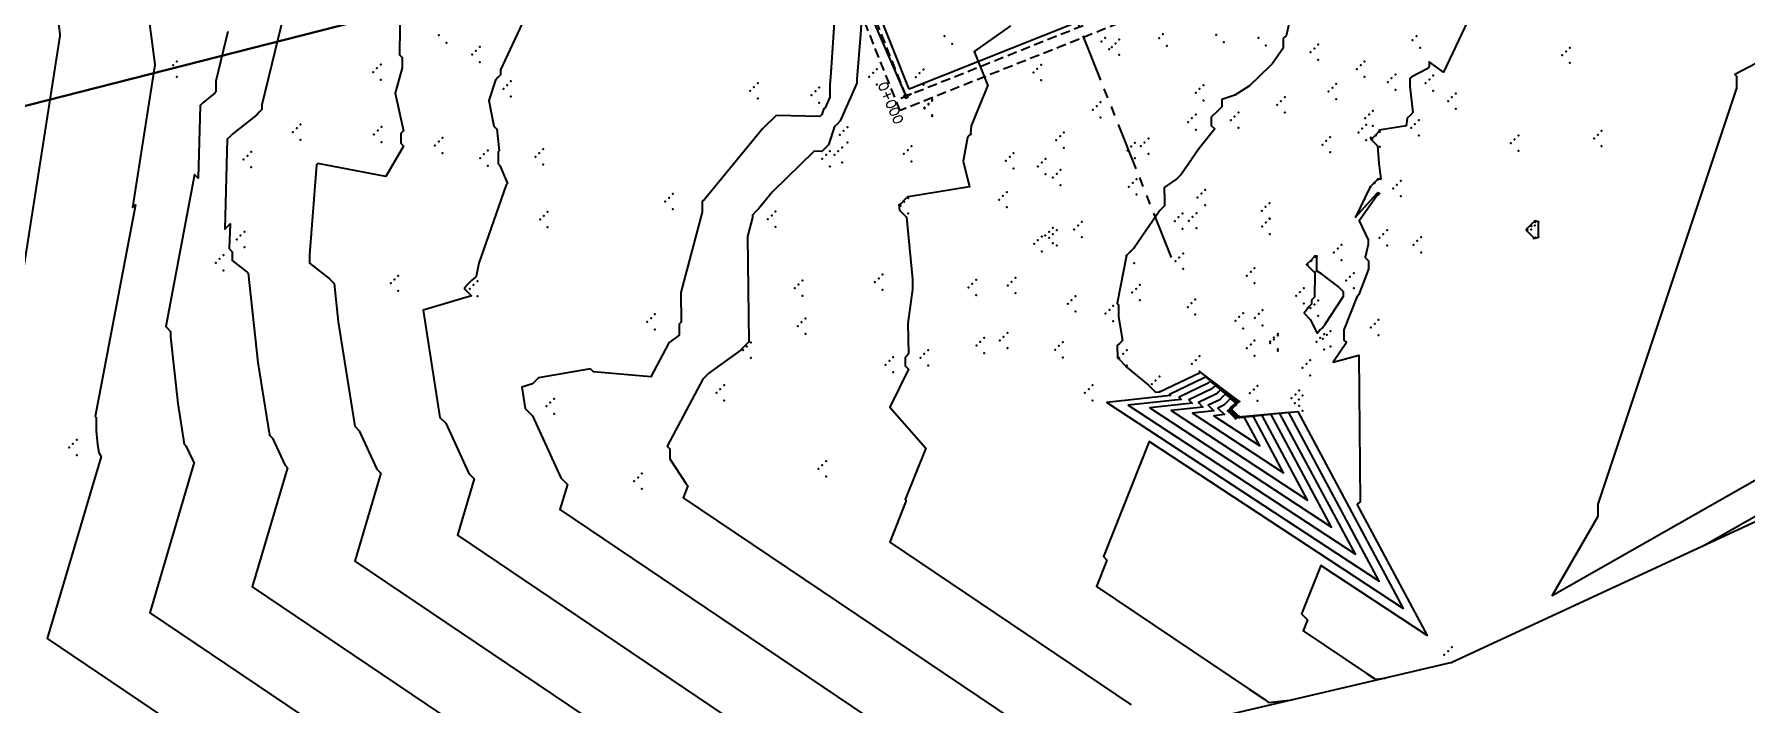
# Model space of a CAD drawing. Header units: metres. Extents: x 419582 to 423558, y 4805372 to 4807539.
# Drawn here: x 420604.52 to 420649.33, y 4805748.71 to 4805766.24 of the extents above; entities that cross this region are included whole.
import ezdxf

# ---------------------------------------------------------------- set-up
doc = ezdxf.new("R2010")
doc.units = ezdxf.units.M
doc.linetypes.add('HIDDEN', pattern=[0.375, 0.25, -0.125])
doc.linetypes.add('PHANTOM', pattern=[2.5, 1.25, -0.25, 0.25, -0.25, 0.25, -0.25])
for name, color, linetype in [('_pieds', 253, 'HIDDEN'), ('C-ROAD-CNTR-N', 92, 'Continuous'), ('C-ROAD-STAN', 11, 'Continuous'), ('C-ROAD-STAN-MAJR', 11, 'Continuous'), ('C-TINN', 4, 'Continuous'), ('C-TINN-BNDY', 110, 'Continuous'), ('C-TOPO-MAJR', 9, 'Continuous'), ('C-TOPO-MINR', 8, 'Continuous'), ('LS', 7, 'Continuous')]:
    doc.layers.add(name, color=color, linetype=linetype)
doc.styles.get("Standard").update_dxf_attribs({"font": 'simplex.shx'})

# ---------------------------------------------------------------- blocks, each defined once
blk = doc.blocks.new('AN30 +0 +0')
at = {"linetype": 'PHANTOM', "flags": 128}
for points in [[(0, -11.382), (0, 11.382)], [(-11.382, 0), (11.382, 0)]]:
    blk.add_lwpolyline(points, dxfattribs=at)
at = {"flags": 128}
blk.add_lwpolyline([(-4.744, -4.744), (-4.744, 4.744), (4.744, 4.744), (4.744, -4.744)], close=True, dxfattribs=at)
at = {"layer": 'LS', "insert": (-3.273, -0.383), "char_height": 0.51577, "width": 9.13592, "attachment_point": 1}
blk.add_mtext('AN30\\PBase +0 Leg +0', dxfattribs=at)
blk = doc.blocks.new('AeccTickLine')
blk.add_line((0, -0.5), (0, 0.5))

msp = doc.modelspace()

# ---------------------------------------------------------------- linework, layer by layer
at = {"color": 31, "lineweight": 30, "true_color": 0xffbd7a, "elevation": 1718.013}
msp.add_lwpolyline([(423449.834, 4807399.592), (423130.593, 4807500.114), (421950.92, 4806612.998), (421795.045, 4806430.988), (421305.015, 4806147.038), (421305.015, 4806147.038), (420630.083, 4805770.97), (419765.157, 4805549.54), (419617.356, 4805580.088)], dxfattribs=at)
at = {"layer": '_pieds', "elevation": 1706.13, "flags": 128}
for points in [[(420627.189, 4805764.243), (420623.353, 4805773.861), (420632.971, 4805777.697), (420636.807, 4805768.079)], [(420627.35, 4805764.618), (420623.728, 4805773.7), (420632.81, 4805777.322), (420636.432, 4805768.24)]]:
    msp.add_lwpolyline(points, close=True, dxfattribs=at)
at = {"layer": 'C-ROAD-CNTR-N', "color": 92, "linetype": 'Continuous', "lineweight": -3, "flags": 128}
msp.add_lwpolyline([(420627.35, 4805764.618), (420623.353, 4805773.861), (420632.971, 4805777.697), (420636.244, 4805768.321)], dxfattribs=at)
at = {"layer": 'C-ROAD-STAN', "color": 11, "linetype": 'Continuous', "lineweight": -3}
msp.add_circle((420627.35, 4805764.618), 0.05, dxfattribs=at)
at = {"layer": 'C-TINN', "color": 4, "linetype": 'Continuous', "lineweight": -3}
for p in [(420615.11, 4805766.22, 1703.29), (420615.31, 4805766.02, 1703.29), (420628.35, 4805766.19, 1706.87), (420628.55, 4805765.99, 1706.87), (420632.46, 4805766.05, 1707.34), (420632.56, 4805766.15, 1707.34), (420632.83, 4805766, 1707.29), (420632.93, 4805766.1, 1707.29), (420633.97, 4805766.14, 1707.59), (420634.07, 4805766.24, 1707.59), (420634.17, 4805765.94, 1707.59), (420635.47, 4805766.23, 1707.7), (420635.67, 4805766.03, 1707.7), (420636.57, 4805766.15, 1707.85), (420636.77, 4805765.95, 1707.85), (420638.14, 4805765.97, 1708.24), (420640.61, 4805766.09, 1708.72), (420640.71, 4805766.19, 1708.72), (420608.25, 4805765.53, 1700.15), (420615.98, 4805765.71, 1703.66), (420616.08, 4805765.81, 1703.66), (420616.18, 4805765.91, 1703.66), (420616.18, 4805765.51, 1703.66), (420632.66, 4805765.85, 1707.34), (420632.73, 4805765.9, 1707.29), (420632.93, 4805765.7, 1707.29), (420637.94, 4805765.77, 1708.24), (420638.04, 4805765.87, 1708.24), (420638.14, 4805765.57, 1708.24), (420639.35, 4805765.53, 1708.61), (420640.81, 4805765.89, 1708.72), (420644.53, 4805765.69, 1709.24), (420644.63, 4805765.79, 1709.24), (420644.73, 4805765.89, 1709.24), (420644.73, 4805765.49, 1709.24), (420608.05, 4805765.33, 1700.15), (420608.15, 4805765.43, 1700.15), (420608.25, 4805765.13, 1700.15), (420613.39, 4805765.25, 1702.86), (420613.49, 4805765.35, 1702.86), (420613.59, 4805765.45, 1702.86), (420613.59, 4805765.05, 1702.86), (420626.38, 4805765.13, 1706.45), (420626.48, 4805765.23, 1706.45), (420626.58, 4805765.33, 1706.45), (420627.6, 4805765.12, 1706.7), (420627.7, 4805765.22, 1706.7), (420627.8, 4805765.32, 1706.7), (420630.68, 4805765.24, 1707.35), (420630.78, 4805765.34, 1707.35), (420630.88, 4805765.44, 1707.35), (420630.88, 4805765.04, 1707.35), (420639.15, 4805765.33, 1708.61), (420639.25, 4805765.43, 1708.61), (420639.35, 4805765.13, 1708.61), (420640.06, 4805765.09, 1708.88), (420640.16, 4805765.19, 1708.88), (420641.05, 4805765.06, 1709.13), (420641.15, 4805765.16, 1709.13), (420616.8, 4805764.81, 1704.17), (420616.9, 4805764.91, 1704.17), (420617, 4805765.01, 1704.17), (420617, 4805764.61, 1704.17), (420623.26, 4805764.76, 1704.52), (420623.36, 4805764.86, 1704.52), (420623.46, 4805764.96, 1704.52), (420624.87, 4805764.65, 1704.61), (420624.97, 4805764.75, 1704.61), (420625.07, 4805764.85, 1704.61), (420626.58, 4805764.93, 1706.45), (420627.8, 4805764.92, 1706.7), (420634.93, 4805764.71, 1707.89), (420635.03, 4805764.81, 1707.89), (420635.13, 4805764.91, 1707.89), (420637.26, 4805764.59, 1708.28), (420638.41, 4805764.74, 1708.64), (420638.51, 4805764.84, 1708.64), (420638.61, 4805764.94, 1708.64), (420639.96, 4805764.99, 1708.88), (420640.16, 4805764.79, 1708.88), (420640.95, 4805764.96, 1709.13), (420641.15, 4805764.76, 1709.13), (420641.64, 4805764.59, 1709.15), (420641.74, 4805764.69, 1709.15), (420623.46, 4805764.56, 1704.52), (420625.07, 4805764.45, 1704.61), (420627.83, 4805764.32, 1706.58), (420627.83, 4805764.3, 1706.57), (420627.93, 4805764.42, 1706.58), (420627.93, 4805764.4, 1706.57), (420628.03, 4805764.52, 1706.58), (420628.03, 4805764.5, 1706.57), (420632.24, 4805764.26, 1707.83), (420632.34, 4805764.36, 1707.83), (420632.44, 4805764.46, 1707.83), (420634.93, 4805764.14, 1707.92), (420635.13, 4805764.51, 1707.89), (420636.05, 4805764.19, 1708.1), (420637.06, 4805764.39, 1708.28), (420637.16, 4805764.49, 1708.28), (420637.26, 4805764.19, 1708.28), (420638.61, 4805764.54, 1708.64), (420639.47, 4805764.14, 1708.72), (420639.57, 4805764.24, 1708.72), (420641.54, 4805764.49, 1709.15), (420641.74, 4805764.29, 1709.15), (420611.39, 4805763.78, 1702.84), (420611.49, 4805763.88, 1702.84), (420613.51, 4805763.72, 1702.74), (420613.61, 4805763.82, 1702.74), (420625.71, 4805763.71, 1706.48), (420625.81, 4805763.81, 1706.48), (420628.03, 4805764.12, 1706.58), (420628.03, 4805764.1, 1706.57), (420632.44, 4805764.06, 1707.83), (420634.73, 4805763.94, 1707.92), (420634.83, 4805764.04, 1707.92), (420634.93, 4805763.74, 1707.92), (420635.85, 4805763.99, 1708.1), (420635.95, 4805764.09, 1708.1), (420636.05, 4805763.79, 1708.1), (420639.29, 4805763.77, 1708.9), (420639.37, 4805764.04, 1708.72), (420639.39, 4805763.87, 1708.9), (420639.57, 4805763.84, 1708.72), (420639.75, 4805763.69, 1709.02), (420640.57, 4805763.79, 1709.04), (420640.67, 4805763.89, 1709.04), (420640.77, 4805763.99, 1709.04), (420645.56, 4805763.71, 1709.67), (420611.29, 4805763.68, 1702.84), (420611.49, 4805763.48, 1702.84), (420613.41, 4805763.62, 1702.74), (420613.61, 4805763.42, 1702.74), (420615.01, 4805763.33, 1703.46), (420615.11, 4805763.43, 1703.46), (420615.21, 4805763.53, 1703.46), (420625.61, 4805763.61, 1706.48), (420625.67, 4805763.28, 1706.16), (420625.81, 4805763.41, 1706.48), (420627.49, 4805763.31, 1706.43), (420631.28, 4805763.47, 1707.41), (420631.38, 4805763.57, 1707.41), (420631.48, 4805763.67, 1707.41), (420631.48, 4805763.27, 1707.41), (420633.24, 4805763.3, 1707.84), (420633.34, 4805763.4, 1707.84), (420633.49, 4805763.31, 1707.77), (420633.59, 4805763.41, 1707.77), (420633.69, 4805763.51, 1707.77), (420638.25, 4805763.35, 1708.84), (420638.35, 4805763.45, 1708.84), (420638.45, 4805763.55, 1708.84), (420639.19, 4805763.67, 1708.9), (420639.39, 4805763.47, 1708.9), (420639.55, 4805763.49, 1709.02), (420639.65, 4805763.59, 1709.02), (420639.75, 4805763.29, 1709.02), (420640.77, 4805763.59, 1709.04), (420643.18, 4805763.39, 1709.54), (420643.28, 4805763.49, 1709.54), (420643.38, 4805763.59, 1709.54), (420645.36, 4805763.51, 1709.67), (420645.46, 4805763.61, 1709.67), (420645.56, 4805763.31, 1709.67), (420610, 4805762.96, 1702.6), (420610.1, 4805763.06, 1702.6), (420610.2, 4805763.16, 1702.6), (420615.21, 4805763.13, 1703.46), (420616.19, 4805763, 1703.89), (420616.29, 4805763.1, 1703.89), (420616.39, 4805763.2, 1703.89), (420616.39, 4805762.8, 1703.89), (420617.64, 4805763.03, 1704.39), (420617.74, 4805763.13, 1704.39), (420617.84, 4805763.23, 1704.39), (420617.84, 4805762.83, 1704.39), (420625.15, 4805762.98, 1706.21), (420625.25, 4805763.08, 1706.21), (420625.35, 4805763.18, 1706.21), (420625.47, 4805763.08, 1706.16), (420625.57, 4805763.18, 1706.16), (420625.67, 4805762.88, 1706.16), (420627.29, 4805763.11, 1706.43), (420627.39, 4805763.21, 1706.43), (420627.49, 4805762.91, 1706.43), (420629.96, 4805762.93, 1707.47), (420630.06, 4805763.03, 1707.47), (420630.16, 4805763.13, 1707.47), (420630.9, 4805762.88, 1707.39), (420631, 4805762.98, 1707.39), (420633.14, 4805763.2, 1707.84), (420633.34, 4805763, 1707.84), (420633.69, 4805763.11, 1707.77), (420638.45, 4805763.15, 1708.84), (420643.38, 4805763.19, 1709.54), (420610.2, 4805762.76, 1702.6), (420625.35, 4805762.78, 1706.21), (420630.16, 4805762.73, 1707.47), (420630.8, 4805762.78, 1707.39), (420631, 4805762.58, 1707.39), (420631.19, 4805762.49, 1707.76), (420631.29, 4805762.59, 1707.76), (420631.39, 4805762.69, 1707.76), (420633.28, 4805762.35, 1707.86), (420633.38, 4805762.45, 1707.86), (420639.6, 4805762.35, 1708.98), (420639.7, 4805762.45, 1708.98), (420639.71, 4805762.44, 1709.13), (420640.3, 4805762.4, 1709.14), (420621.14, 4805761.96, 1704.42), (420621.24, 4805762.06, 1704.42), (420627.4, 4805761.95, 1707.02), (420629.78, 4805761.91, 1707.29), (420629.88, 4805762.01, 1707.29), (420629.98, 4805762.11, 1707.29), (420631.39, 4805762.29, 1707.76), (420633.18, 4805762.25, 1707.86), (420633.38, 4805762.05, 1707.86), (420634.98, 4805761.97, 1708.17), (420635.08, 4805762.07, 1708.17), (420635.18, 4805762.17, 1708.17), (420639.5, 4805762.25, 1708.98), (420639.51, 4805762.24, 1709.13), (420639.61, 4805762.34, 1709.13), (420639.7, 4805762.05, 1708.98), (420639.71, 4805762.04, 1709.13), (420640.1, 4805762.2, 1709.14), (420640.2, 4805762.3, 1709.14), (420640.3, 4805762, 1709.14), (420617.86, 4805761.49, 1704.2), (420617.96, 4805761.59, 1704.2), (420621.04, 4805761.86, 1704.42), (420621.24, 4805761.66, 1704.42), (420623.83, 4805761.5, 1706.31), (420623.93, 4805761.6, 1706.31), (420627.2, 4805761.75, 1707.02), (420627.3, 4805761.85, 1707.02), (420627.4, 4805761.55, 1707.02), (420629.98, 4805761.71, 1707.29), (420634.48, 4805761.45, 1708.09), (420634.58, 4805761.55, 1708.09), (420634.85, 4805761.46, 1708.15), (420634.95, 4805761.56, 1708.15), (420635.18, 4805761.77, 1708.17), (420636.66, 4805761.62, 1708.67), (420636.76, 4805761.72, 1708.67), (420636.86, 4805761.82, 1708.67), (420610.02, 4805761.07, 1702.4), (420617.76, 4805761.39, 1704.2), (420617.96, 4805761.19, 1704.2), (420623.73, 4805761.4, 1706.31), (420623.93, 4805761.2, 1706.31), (420631.09, 4805761.07, 1707.84), (420631.19, 4805761.17, 1707.84), (420631.19, 4805761.01, 1707.88), (420631.29, 4805761.11, 1707.88), (420631.75, 4805761.13, 1707.7), (420631.85, 4805761.23, 1707.7), (420631.95, 4805761.33, 1707.7), (420634.38, 4805761.35, 1708.09), (420634.58, 4805761.15, 1708.09), (420634.75, 4805761.36, 1708.15), (420634.95, 4805761.16, 1708.15), (420636.67, 4805761.21, 1708.44), (420636.77, 4805761.31, 1708.44), (420636.86, 4805761.42, 1708.67), (420636.87, 4805761.41, 1708.44), (420636.87, 4805761.01, 1708.44), (420639.84, 4805761.01, 1709.05), (420639.94, 4805761.11, 1709.05), (420643.62, 4805761.12, 1710.01), (420643.71, 4805761.13, 1710), (420643.72, 4805761.22, 1710.01), (420643.81, 4805761.23, 1710), (420643.82, 4805761.32, 1710.01), (420643.91, 4805761.33, 1710), (420609.82, 4805760.87, 1702.4), (420609.92, 4805760.97, 1702.4), (420610.02, 4805760.67, 1702.4), (420630.7, 4805760.75, 1707.61), (420630.8, 4805760.85, 1707.61), (420630.9, 4805760.95, 1707.61), (420630.9, 4805760.55, 1707.61), (420630.99, 4805760.97, 1707.84), (420631.09, 4805760.91, 1707.88), (420631.19, 4805760.77, 1707.84), (420631.29, 4805760.71, 1707.88), (420631.95, 4805760.93, 1707.7), (420633.22, 4805760.55, 1708), (420633.32, 4805760.65, 1708), (420638.65, 4805760.63, 1708.88), (420638.75, 4805760.73, 1708.88), (420639.74, 4805760.91, 1709.05), (420639.94, 4805760.71, 1709.05), (420640.63, 4805760.73, 1709.25), (420640.73, 4805760.83, 1709.25), (420640.83, 4805760.93, 1709.25), (420643.82, 4805760.92, 1710.01), (420643.91, 4805760.93, 1710), (420609.27, 4805760.26, 1701.71), (420609.37, 4805760.36, 1701.71), (420609.47, 4805760.46, 1701.71), (420633.12, 4805760.45, 1708), (420633.32, 4805760.25, 1708), (420634.4, 4805760.3, 1708.13), (420634.5, 4805760.4, 1708.13), (420634.6, 4805760.5, 1708.13), (420634.6, 4805760.1, 1708.13), (420636.47, 4805760.12, 1708.47), (420637.86, 4805760.21, 1709.01), (420637.96, 4805760.31, 1709.01), (420638.06, 4805760.41, 1709.01), (420638.55, 4805760.53, 1708.88), (420638.75, 4805760.33, 1708.88), (420640.83, 4805760.53, 1709.25), (420609.47, 4805760.06, 1701.71), (420613.85, 4805759.72, 1703.75), (420613.95, 4805759.82, 1703.75), (420614.05, 4805759.92, 1703.75), (420616.02, 4805759.68, 1704.02), (420616.12, 4805759.78, 1704.02), (420624.53, 4805759.69, 1706.17), (420624.63, 4805759.79, 1706.17), (420626.53, 4805759.75, 1706.7), (420626.63, 4805759.85, 1706.7), (420626.73, 4805759.95, 1706.7), (420629.08, 4805759.71, 1707.56), (420629.18, 4805759.81, 1707.56), (420630.01, 4805759.66, 1707.79), (420630.11, 4805759.76, 1707.79), (420630.21, 4805759.86, 1707.79), (420633.47, 4805759.68, 1708.08), (420636.27, 4805759.92, 1708.47), (420636.37, 4805760.02, 1708.47), (420636.47, 4805759.72, 1708.47), (420638.06, 4805760.01, 1709.01), (420638.87, 4805759.79, 1708.96), (420638.97, 4805759.89, 1708.96), (420639.07, 4805759.99, 1708.96), (420614.05, 4805759.52, 1703.75), (420615.92, 4805759.58, 1704.02), (420616.12, 4805759.38, 1704.02), (420624.43, 4805759.59, 1706.17), (420624.63, 4805759.39, 1706.17), (420626.73, 4805759.55, 1706.7), (420628.98, 4805759.61, 1707.56), (420629.18, 4805759.41, 1707.56), (420630.21, 4805759.46, 1707.79), (420631.68, 4805759.28, 1707.8), (420631.78, 4805759.38, 1707.8), (420633.27, 4805759.48, 1708.08), (420633.37, 4805759.58, 1708.08), (420633.47, 4805759.28, 1708.08), (420634.92, 4805759.3, 1708.58), (420637.56, 4805759.39, 1708.72), (420637.66, 4805759.49, 1708.72), (420637.76, 4805759.59, 1708.72), (420638.14, 4805759.27, 1709.1), (420639.07, 4805759.59, 1708.96), (420620.67, 4805758.81, 1704.61), (420620.77, 4805758.91, 1704.61), (420624.71, 4805758.8, 1706.27), (420631.58, 4805759.18, 1707.8), (420631.78, 4805758.98, 1707.8), (420632.57, 4805758.93, 1707.98), (420632.67, 4805759.03, 1707.98), (420632.77, 4805759.13, 1707.98), (420634.72, 4805759.1, 1708.58), (420634.82, 4805759.2, 1708.58), (420634.92, 4805758.9, 1708.58), (420636.07, 4805758.84, 1708.48), (420636.17, 4805758.94, 1708.48), (420636.48, 4805758.82, 1708.78), (420636.58, 4805758.92, 1708.78), (420636.68, 4805759.02, 1708.78), (420637.76, 4805759.19, 1708.72), (420637.94, 4805759.07, 1709.1), (420638.04, 4805759.17, 1709.1), (420638.14, 4805758.87, 1709.1), (420639.72, 4805758.76, 1709.16), (420620.57, 4805758.71, 1704.61), (420620.77, 4805758.51, 1704.61), (420624.51, 4805758.6, 1706.27), (420624.61, 4805758.7, 1706.27), (420624.71, 4805758.4, 1706.27), (420629.9, 4805758.32, 1707.79), (420630, 4805758.42, 1707.79), (420632.77, 4805758.73, 1707.98), (420635.97, 4805758.74, 1708.48), (420636.17, 4805758.54, 1708.48), (420636.68, 4805758.62, 1708.78), (420637.08, 4805758.4, 1708.6), (420637.08, 4805758.35, 1708.62), (420638.29, 4805758.39, 1708.95), (420638.36, 4805758.37, 1708.92), (420638.46, 4805758.47, 1708.92), (420639.52, 4805758.56, 1709.16), (420639.62, 4805758.66, 1709.16), (420639.72, 4805758.36, 1709.16), (420623.08, 4805757.97, 1706.03), (420623.18, 4805758.07, 1706.03), (420623.28, 4805758.17, 1706.03), (420627.82, 4805757.87, 1707.24), (420627.92, 4805757.97, 1707.24), (420629.19, 4805758.09, 1707.55), (420629.29, 4805758.19, 1707.55), (420629.39, 4805758.29, 1707.55), (420629.39, 4805757.89, 1707.55), (420629.8, 4805758.22, 1707.79), (420630, 4805758.02, 1707.79), (420631.25, 4805757.98, 1707.69), (420631.35, 4805758.08, 1707.69), (420631.45, 4805758.18, 1707.69), (420633.03, 4805757.87, 1708.01), (420633.13, 4805757.97, 1708.01), (420636.27, 4805758.02, 1708.8), (420636.37, 4805758.12, 1708.8), (420636.47, 4805758.22, 1708.8), (420636.88, 4805758.2, 1708.6), (420636.88, 4805758.15, 1708.62), (420636.98, 4805758.3, 1708.6), (420636.98, 4805758.25, 1708.62), (420637.08, 4805758, 1708.6), (420637.08, 4805757.95, 1708.62), (420638.09, 4805758.19, 1708.95), (420638.19, 4805758.29, 1708.95), (420638.26, 4805758.27, 1708.92), (420638.29, 4805757.99, 1708.95), (420638.46, 4805758.07, 1708.92), (420623.28, 4805757.77, 1706.03), (420626.81, 4805757.59, 1706.81), (420626.91, 4805757.69, 1706.81), (420627.01, 4805757.79, 1706.81), (420627.72, 4805757.77, 1707.24), (420627.92, 4805757.57, 1707.24), (420631.45, 4805757.78, 1707.69), (420632.93, 4805757.77, 1708.01), (420633.13, 4805757.57, 1708.01), (420634.83, 4805757.61, 1708.15), (420634.93, 4805757.71, 1708.15), (420635.03, 4805757.81, 1708.15), (420636.47, 4805757.82, 1708.8), (420637.73, 4805757.51, 1708.92), (420637.83, 4805757.61, 1708.92), (420637.93, 4805757.71, 1708.92), (420622.58, 4805757.05, 1706.39), (420627.01, 4805757.39, 1706.81), (420632.23, 4805757.05, 1707.67), (420633.78, 4805757.08, 1708.02), (420633.88, 4805757.18, 1708.02), (420633.98, 4805757.28, 1708.02), (420635.03, 4805757.41, 1708.15), (420636.55, 4805757.04, 1708.43), (420637.93, 4805757.31, 1708.92), (420618.03, 4805756.6, 1705.25), (420618.13, 4805756.7, 1705.25), (420622.38, 4805756.85, 1706.39), (420622.48, 4805756.95, 1706.39), (420622.58, 4805756.65, 1706.39), (420632.03, 4805756.85, 1707.67), (420632.13, 4805756.95, 1707.67), (420632.23, 4805756.65, 1707.67), (420633.98, 4805756.88, 1708.02), (420635.971, 4805756.584, 1700.988), (420635.98, 4805756.53, 1708.64), (420636.08, 4805756.63, 1708.64), (420636.35, 4805756.84, 1708.43), (420636.45, 4805756.94, 1708.43), (420636.55, 4805756.64, 1708.43), (420637.44, 4805756.71, 1708.63), (420637.53, 4805756.58, 1708.55), (420637.54, 4805756.81, 1708.63), (420637.63, 4805756.68, 1708.55), (420637.64, 4805756.91, 1708.63), (420637.73, 4805756.78, 1708.55), (420617.93, 4805756.5, 1705.25), (420618.13, 4805756.3, 1705.25), (420635.771, 4805756.384, 1700.988), (420635.871, 4805756.484, 1700.988), (420635.88, 4805756.43, 1708.64), (420635.971, 4805756.184, 1700.988), (420636.08, 4805756.23, 1708.64), (420637.64, 4805756.51, 1708.63), (420637.73, 4805756.38, 1708.55), (420605.63, 4805755.62, 1699.74), (420605.43, 4805755.42, 1699.74), (420605.53, 4805755.52, 1699.74), (420605.63, 4805755.22, 1699.74), (420620.43, 4805754.74, 1705.8), (420625.05, 4805754.86, 1706.6), (420625.15, 4805754.96, 1706.6), (420625.25, 4805755.06, 1706.6), (420620.23, 4805754.54, 1705.8), (420620.33, 4805754.64, 1705.8), (420620.43, 4805754.34, 1705.8), (420625.25, 4805754.66, 1706.6), (420641.44, 4805749.99, 1709.72), (420641.54, 4805750.09, 1709.72), (420641.64, 4805750.19, 1709.72), (420641.64, 4805749.79, 1709.72)]:
    msp.add_point(p, dxfattribs=at)
at = {"layer": 'C-TINN-BNDY', "color": 110, "linetype": 'Continuous', "lineweight": -3, "flags": 128}
msp.add_lwpolyline([(421305.47, 4806115.01), (421187.67, 4806058.56), (420994.99, 4805949.06), (420878.95, 4805882.09), (420761.16, 4805805.24), (420641.64, 4805749.79), (420396.34, 4805692.54)], dxfattribs=at)
at = {"layer": 'C-TOPO-MAJR', "color": 9, "linetype": 'Continuous', "lineweight": -3, "flags": 128}
for points, elevation in [([(420661.358, 4805771.637), (420649.049, 4805765.186), (420649.091, 4805765.144), (420649.091, 4805764.828), (420645.457, 4805753.937), (420645.457, 4805753.611), (420644.261, 4805751.547), (420688.723, 4805776.819)], 1710), ([(420606.646, 4805773.315), (420607.676, 4805765.45), (420607.676, 4805765.444), (420607.091, 4805761.704), (420607.128, 4805761.741), (420607.165, 4805761.778), (420606.11, 4805756.232), (420606.137, 4805756.206), (420606.137, 4805755.859), (420606.176, 4805755.499), (420606.21, 4805755.28), (420606.22, 4805755.271), (420606.256, 4805755.191), (420606.265, 4805755.182), (420604.855, 4805750.419), (420611.632, 4805745.852)], 1700), ([(420625.498, 4805767.075), (420625.373, 4805765.238), (420625.348, 4805764.909), (420625.348, 4805764.594), (420625.224, 4805764.317), (420625.203, 4805764.296), (420625.183, 4805764.275), (420625.138, 4805764.14), (420625.114, 4805764.116), (420625.09, 4805764.092), (420623.94, 4805764.111), (420623.586, 4805763.766), (420622.066, 4805761.919), (420622.035, 4805761.888), (420622.004, 4805761.857), (420622.004, 4805761.58), (420621.449, 4805759.481), (420621.459, 4805758.707), (420621.432, 4805758.679), (420621.404, 4805758.652), (420621.404, 4805758.362), (420621.167, 4805758.19), (420621.145, 4805758.168), (420621.123, 4805758.146), (420620.659, 4805757.274), (420619.161, 4805757.407), (420619.083, 4805757.485), (420617.721, 4805757.245), (420617.642, 4805757.165), (420617.562, 4805757.085), (420617.283, 4805757.003), (420617.372, 4805756.442), (420617.563, 4805756.251), (420618.303, 4805754.63), (420618.476, 4805754.456), (420618.282, 4805753.799), (420627.068, 4805747.877)], 1705)]:
    msp.add_lwpolyline(points, dxfattribs=dict(at, elevation=elevation))
for points, elevation in [([(420643.583, 4805761.117), (420643.583, 4805761.112), (420643.781, 4805760.915), (420643.772, 4805760.89), (420643.91, 4805760.93), (420643.91, 4805761.33), (420643.811, 4805761.36), (420643.713, 4805761.262), (420643.615, 4805761.164), (420643.583, 4805761.117)], 1710), ([(420635.356, 4805756.959), (420634.749, 4805756.667), (420634.835, 4805756.581), (420633.725, 4805756.464), (420638.484, 4805753.338), (420636.904, 4805756.288), (420636.028, 4805756.208), (420635.923, 4805756.313), (420635.828, 4805756.408), (420635.876, 4805756.456), (420635.928, 4805756.508), (420635.976, 4805756.556), (420636.028, 4805756.608), (420635.444, 4805757.047), (420635.4, 4805757.003), (420635.356, 4805756.959)], 1705)]:
    msp.add_lwpolyline(points, close=True, dxfattribs=dict(at, elevation=elevation))
at = {"layer": 'C-TOPO-MINR', "color": 8, "linetype": 'Continuous', "lineweight": -3, "flags": 128}
for points, elevation in [([(420653.113, 4805796.089), (420647.079, 4805794.355), (420641.006, 4805792.732), (420639.819, 4805792.773), (420638.481, 4805792.527), (420635.875, 4805790.839), (420635.444, 4805790.811), (420634.709, 4805790.773), (420634.006, 4805790.919), (420632.811, 4805790.741), (420632.747, 4805790.805), (420630.641, 4805790.438), (420629.594, 4805789.761), (420620.592, 4805784), (420620.611, 4805784.018), (420614.661, 4805781.009), (420614.569, 4805780.917), (420614.477, 4805780.826), (420609.454, 4805777.914), (420604.259, 4805773.317), (420605.185, 4805766.247), (420605.185, 4805766.201), (420603.709, 4805756.765)], 1699), ([(420648.204, 4805752.835), (420694.133, 4805778.941)], 1709), ([(420642.685, 4805767.928), (420641.416, 4805765.248), (420641.042, 4805765.518), (420641.042, 4805765.391), (420640.974, 4805765.323), (420640.587, 4805765.128), (420640.539, 4805765.08), (420640.539, 4805764.872), (420640.617, 4805764.19), (420640.542, 4805764.115), (420640.468, 4805764.04), (420640.445, 4805763.846), (420639.738, 4805763.727), (420639.738, 4805763.7), (420639.645, 4805763.607), (420639.551, 4805763.513), (420639.507, 4805763.537), (420639.523, 4805763.487), (420639.69, 4805763.32), (420639.725, 4805762.87), (420639.775, 4805762.444), (420639.701, 4805762.449), (420639.688, 4805762.435), (420639.601, 4805762.349), (420639.588, 4805762.335), (420639.501, 4805762.249), (420639.115, 4805761.455), (420639.675, 4805762.075), (420639.688, 4805762.089), (420639.701, 4805762.102), (420639.75, 4805762.069), (420639.701, 4805762.049), (420639.211, 4805761.359), (420639.449, 4805760.857), (420639.449, 4805760.739), (420639.368, 4805760.399), (420639.457, 4805760.31), (420639.457, 4805760.088), (420639.2, 4805759.424), (420639.18, 4805759.404), (420639.16, 4805759.384), (420638.813, 4805758.5), (420638.813, 4805758.233), (420638.88, 4805758.167), (420638.527, 4805757.66), (420639.198, 4805757.841), (420639.234, 4805753.999), (420639.195, 4805753.961), (420639.157, 4805753.922), (420640.989, 4805750.501), (420638.205, 4805752.329), (420637.704, 4805751.068), (420637.858, 4805750.914), (420637.744, 4805750.626), (420639.417, 4805749.498), (420639.59, 4805749.385), (420639.63, 4805749.354), (420639.888, 4805749.381)], 1709), ([(420611.162, 4805767.227), (420610.478, 4805764.395), (420610.478, 4805764.27), (420610.409, 4805764.202), (420610.341, 4805764.133), (420609.722, 4805763.642), (420609.647, 4805763.567), (420609.571, 4805763.491), (420609.508, 4805761.14), (420609.575, 4805761.207), (420609.643, 4805761.275), (420609.617, 4805760.632), (420609.701, 4805760.548), (420609.701, 4805760.316), (420610.093, 4805760.012), (420610.121, 4805759.983), (420610.375, 4805757.643), (420610.675, 4805755.745), (420610.757, 4805755.663), (420611.075, 4805754.966), (420611.149, 4805754.892), (420610.226, 4805751.771), (420617.806, 4805746.662)], 1702), ([(420614.095, 4805767.135), (420614.085, 4805765.701), (420614.15, 4805765.636), (420614.15, 4805765.366), (420613.968, 4805764.695), (420614.188, 4805763.715), (420614.152, 4805763.679), (420614.116, 4805763.643), (420614.116, 4805763.388), (420614.188, 4805763.315), (420613.723, 4805762.519), (420611.94, 4805762.854), (420611.923, 4805762.836), (420611.905, 4805762.819), (420611.722, 4805760.47), (420611.722, 4805760.248), (420612.24, 4805759.845), (420612.366, 4805759.719), (420612.475, 4805758.716), (420612.907, 4805755.977), (420613.026, 4805755.859), (420613.484, 4805754.854), (420613.592, 4805754.747), (420612.911, 4805752.447), (420620.893, 4805747.067)], 1703), ([(420637.456, 4805766.877), (420637.297, 4805766.204), (420637.258, 4805766.165), (420637.22, 4805766.127), (420637.22, 4805765.881), (420636.941, 4805765.476), (420636.906, 4805765.441), (420636.871, 4805765.406), (420636.338, 4805764.894), (420635.955, 4805764.65), (420635.612, 4805764.533), (420635.612, 4805764.342), (420635.56, 4805764.29), (420635.507, 4805764.238), (420635.339, 4805764.073), (420635.339, 4805763.851), (420635.428, 4805763.762), (420635.01, 4805763.238), (420634.547, 4805762.57), (420634.489, 4805762.512), (420634.432, 4805762.454), (420634.103, 4805762.233), (420634.11, 4805761.902), (420634.11, 4805761.746), (420634.05, 4805761.685), (420633.989, 4805761.624), (420633.32, 4805760.65), (420633.22, 4805760.55), (420633.12, 4805760.45), (420632.87, 4805759.2), (420632.91, 4805759.16), (420632.91, 4805758.84), (420633.01, 4805758.223), (420632.943, 4805758.157), (420632.877, 4805758.09), (420632.884, 4805757.783), (420632.884, 4805757.77), (420632.909, 4805757.749), (420633.104, 4805757.555), (420633.104, 4805757.543), (420633.691, 4805757.055), (420633.88, 4805756.867), (420633.986, 4805756.878), (420633.985, 4805756.879), (420635.046, 4805757.389), (420635.048, 4805757.391), (420635.05, 4805757.393), (420636.071, 4805756.626), (420635.979, 4805756.535), (420635.971, 4805756.526), (420635.879, 4805756.435), (420635.871, 4805756.426), (420635.888, 4805756.409), (420636.071, 4805756.226), (420637.602, 4805756.366), (420640.363, 4805751.21), (420633.713, 4805755.578), (420632.515, 4805752.564), (420632.604, 4805752.475), (420632.334, 4805751.786), (420636.33, 4805749.093), (420636.744, 4805748.823), (420636.839, 4805748.748), (420637.454, 4805748.813)], 1708), ([(420617.297, 4805766.526), (420616.727, 4805765.31), (420616.727, 4805765.177), (420616.66, 4805765.11), (420616.593, 4805765.043), (420616.419, 4805764.504), (420616.551, 4805763.832), (420616.63, 4805763.754), (420616.687, 4805763.185), (420616.665, 4805763.163), (420616.665, 4805762.851), (420616.709, 4805762.807), (420616.912, 4805762.335), (420616.876, 4805762.3), (420616.162, 4805760.245), (420616.088, 4805759.9), (420615.967, 4805759.79), (420615.874, 4805759.698), (420615.781, 4805759.605), (420615.781, 4805759.576), (420615.967, 4805759.39), (420614.697, 4805759.017), (420615.14, 4805756.21), (420615.294, 4805756.055), (420615.893, 4805754.742), (420616.034, 4805754.601), (420615.596, 4805753.123), (420623.981, 4805747.472)], 1704), ([(420626.186, 4805766.78), (420626.148, 4805766.232), (420626.06, 4805765.062), (420626.06, 4805764.964), (420625.62, 4805763.974), (420625.546, 4805763.9), (420625.471, 4805763.826), (420625.313, 4805763.347), (420625.226, 4805763.26), (420625.139, 4805763.173), (420624.94, 4805763.176), (420623.849, 4805762.113), (420623.489, 4805761.675), (420623.405, 4805761.592), (420623.322, 4805761.508), (420623.322, 4805761.443), (420623.19, 4805760.946), (420623.227, 4805758.186), (420623.129, 4805758.088), (420623.031, 4805757.99), (420623.031, 4805757.981), (420622.183, 4805757.37), (420622.105, 4805757.292), (420622.027, 4805757.214), (420621.091, 4805755.455), (420621.159, 4805755.387), (420621.159, 4805755.123), (420621.585, 4805754.47), (420621.635, 4805754.42), (420621.512, 4805754.108), (420630.155, 4805748.283)], 1706), ([(420630.083, 4805766.462), (420629.127, 4805765.787), (420629.475, 4805764.913), (420629.491, 4805764.908), (420629.048, 4805763.845), (420629.035, 4805763.653), (420629.048, 4805763.637), (420629, 4805763.589), (420628.952, 4805763.541), (420628.844, 4805762.921), (420629.008, 4805762.247), (420627.403, 4805761.983), (420627.396, 4805761.989), (420627.3, 4805761.893), (420627.203, 4805761.796), (420627.164, 4805761.776), (420627.154, 4805761.775), (420627.171, 4805761.638), (420627.358, 4805761.45), (420627.515, 4805759.831), (420627.515, 4805759.571), (420627.391, 4805758.672), (420627.412, 4805757.87), (420627.368, 4805757.825), (420627.324, 4805757.781), (420627.324, 4805757.558), (420627.412, 4805757.47), (420626.919, 4805756.479), (420627.859, 4805755.404), (420627.326, 4805754.061), (420627.351, 4805754.036), (420626.923, 4805752.947), (420633.243, 4805748.688)], 1707), ([(420609.588, 4805766.31), (420609.274, 4805765.009), (420609.274, 4805764.735), (420609.242, 4805764.703), (420609.211, 4805764.672), (420608.927, 4805764.447), (420608.892, 4805764.412), (420608.857, 4805764.377), (420608.806, 4805762.476), (420608.715, 4805762.567), (420607.958, 4805758.588), (420608.086, 4805758.46), (420608.086, 4805758.316), (420608.276, 4805756.571), (420608.443, 4805755.513), (420608.488, 4805755.467), (420608.666, 4805755.079), (420608.707, 4805755.037), (420607.54, 4805751.095), (420614.719, 4805746.257)], 1701)]:
    msp.add_lwpolyline(points, dxfattribs=dict(at, elevation=elevation))
for points, elevation in [([(420637.941, 4805760.322), (420637.843, 4805760.224), (420637.834, 4805760.208), (420637.853, 4805760.185), (420637.857, 4805760.189), (420638.05, 4805759.996), (420638.04, 4805759.354), (420637.966, 4805759.281), (420637.966, 4805759.175), (420637.893, 4805759.102), (420637.768, 4805758.936), (420637.928, 4805758.776), (420638.107, 4805758.417), (420638.173, 4805758.483), (420638.24, 4805758.55), (420638.318, 4805758.648), (420638.804, 4805759.384), (420638.804, 4805759.499), (420638.661, 4805759.641), (420638.222, 4805759.966), (420638.113, 4805760.035), (420638.098, 4805760.05), (420638.098, 4805760.419), (420638.105, 4805760.427), (420638.113, 4805760.435), (420638.039, 4805760.428), (420638.039, 4805760.421), (420637.941, 4805760.322)], 1709), ([(420635.149, 4805757.245), (420634.24, 4805756.808), (420634.269, 4805756.779), (420632.605, 4805756.603), (420639.736, 4805751.919), (420637.369, 4805756.34), (420636.057, 4805756.22), (420635.9, 4805756.377), (420635.857, 4805756.42), (420635.878, 4805756.442), (420635.957, 4805756.52), (420635.978, 4805756.542), (420636.057, 4805756.62), (420635.181, 4805757.277), (420635.165, 4805757.261), (420635.149, 4805757.245)], 1707), ([(420635.252, 4805757.102), (420634.494, 4805756.738), (420634.552, 4805756.68), (420633.165, 4805756.534), (420639.11, 4805752.629), (420637.137, 4805756.314), (420636.042, 4805756.214), (420635.911, 4805756.345), (420635.842, 4805756.414), (420635.877, 4805756.449), (420635.942, 4805756.514), (420635.977, 4805756.549), (420636.042, 4805756.614), (420635.312, 4805757.162), (420635.282, 4805757.132), (420635.252, 4805757.102)], 1706), ([(420635.459, 4805756.815), (420635.004, 4805756.596), (420635.118, 4805756.482), (420634.285, 4805756.394), (420637.857, 4805754.047), (420636.672, 4805756.262), (420636.014, 4805756.202), (420635.935, 4805756.281), (420635.814, 4805756.402), (420635.875, 4805756.463), (420635.914, 4805756.502), (420635.975, 4805756.563), (420636.014, 4805756.602), (420635.575, 4805756.931), (420635.517, 4805756.873), (420635.459, 4805756.815)], 1704), ([(420635.563, 4805756.672), (420635.259, 4805756.526), (420635.401, 4805756.383), (420634.845, 4805756.324), (420637.231, 4805754.757), (420636.439, 4805756.236), (420636, 4805756.196), (420635.947, 4805756.249), (420635.8, 4805756.396), (420635.873, 4805756.47), (420635.9, 4805756.496), (420635.973, 4805756.57), (420636, 4805756.596), (420635.707, 4805756.816), (420635.635, 4805756.744), (420635.563, 4805756.672)], 1703), ([(420635.666, 4805756.529), (420635.513, 4805756.455), (420635.684, 4805756.284), (420635.404, 4805756.255), (420636.605, 4805755.466), (420636.206, 4805756.21), (420635.985, 4805756.19), (420635.959, 4805756.217), (420635.785, 4805756.39), (420635.872, 4805756.477), (420635.885, 4805756.49), (420635.972, 4805756.577), (420635.985, 4805756.59), (420635.838, 4805756.701), (420635.752, 4805756.615), (420635.666, 4805756.529)], 1702), ([(420635.77, 4805756.386), (420635.768, 4805756.385), (420635.968, 4805756.185), (420635.964, 4805756.185), (420635.979, 4805756.175), (420635.974, 4805756.184), (420635.971, 4805756.184), (420635.971, 4805756.184), (420635.771, 4805756.384), (420635.871, 4805756.484), (420635.871, 4805756.484), (420635.971, 4805756.584), (420635.971, 4805756.584), (420635.969, 4805756.585), (420635.87, 4805756.486), (420635.77, 4805756.386)], 1701)]:
    msp.add_lwpolyline(points, close=True, dxfattribs=dict(at, elevation=elevation))

# ---------------------------------------------------------------- block references
at = {"rotation": 21.7430891}
msp.add_blockref('AN30 +0 +0', (420630.08, 4805770.97, 1706.13), dxfattribs=at)
at = {"layer": 'C-ROAD-STAN-MAJR', "color": 11, "linetype": 'Continuous', "lineweight": -3, "xscale": 0.2999999999999999, "yscale": 0.2999999999999999, "zscale": 0.2999999999999999, "rotation": 113.3859049608225}
msp.add_blockref('AeccTickLine', (420627.35, 4805764.618), dxfattribs=at)

# ---------------------------------------------------------------- texts
at = {"layer": 'C-ROAD-STAN-MAJR', "color": 11, "linetype": 'Continuous', "lineweight": -3, "insert": (420627.062, 4805764.494), "char_height": 0.254, "attachment_point": 2, "rotation": 293.3859}
msp.add_mtext('0+000', dxfattribs=at)

doc.saveas('drawing.dxf')
